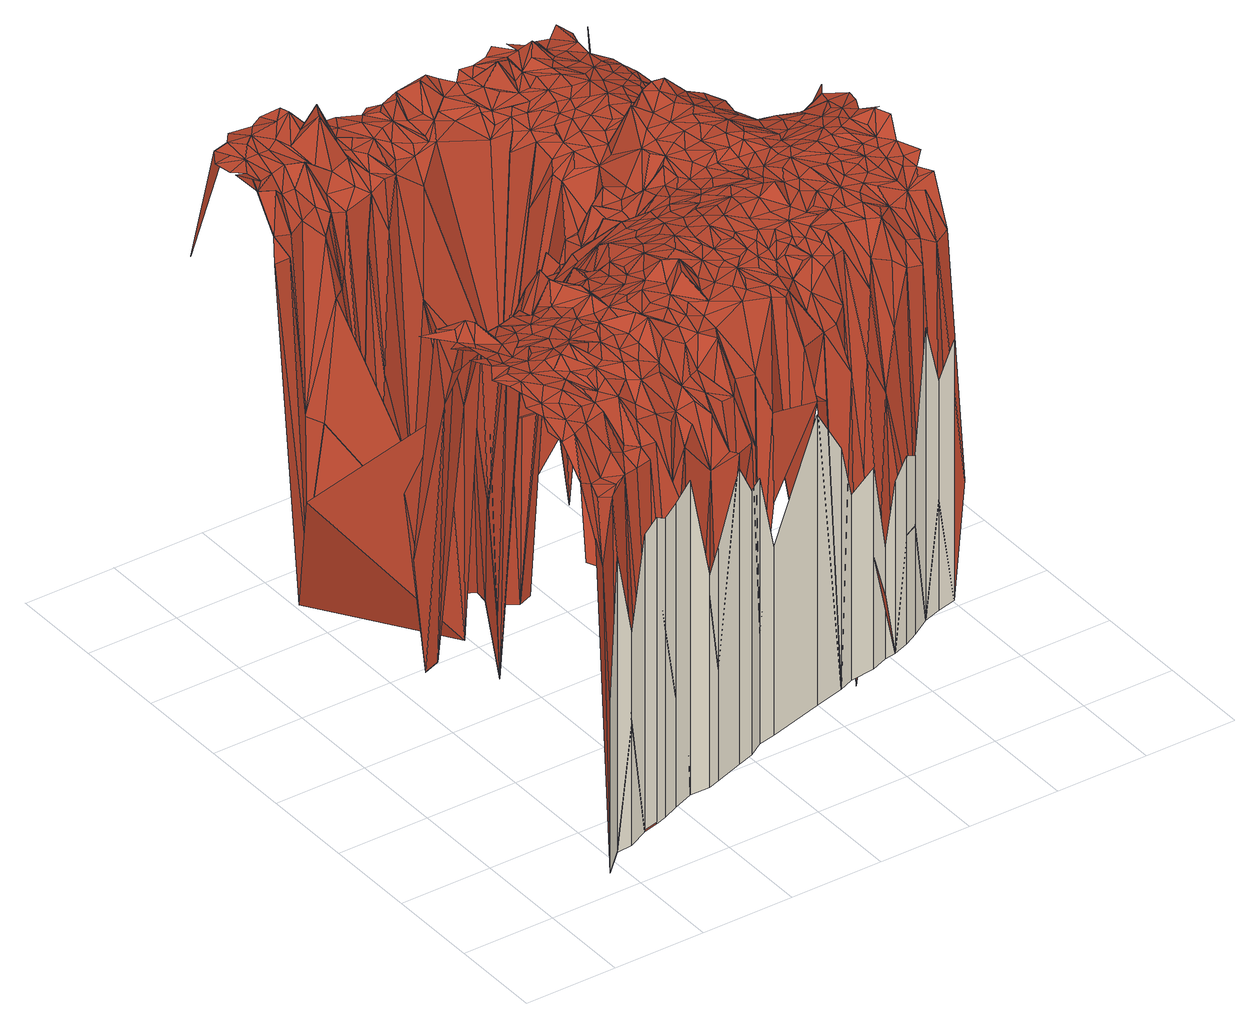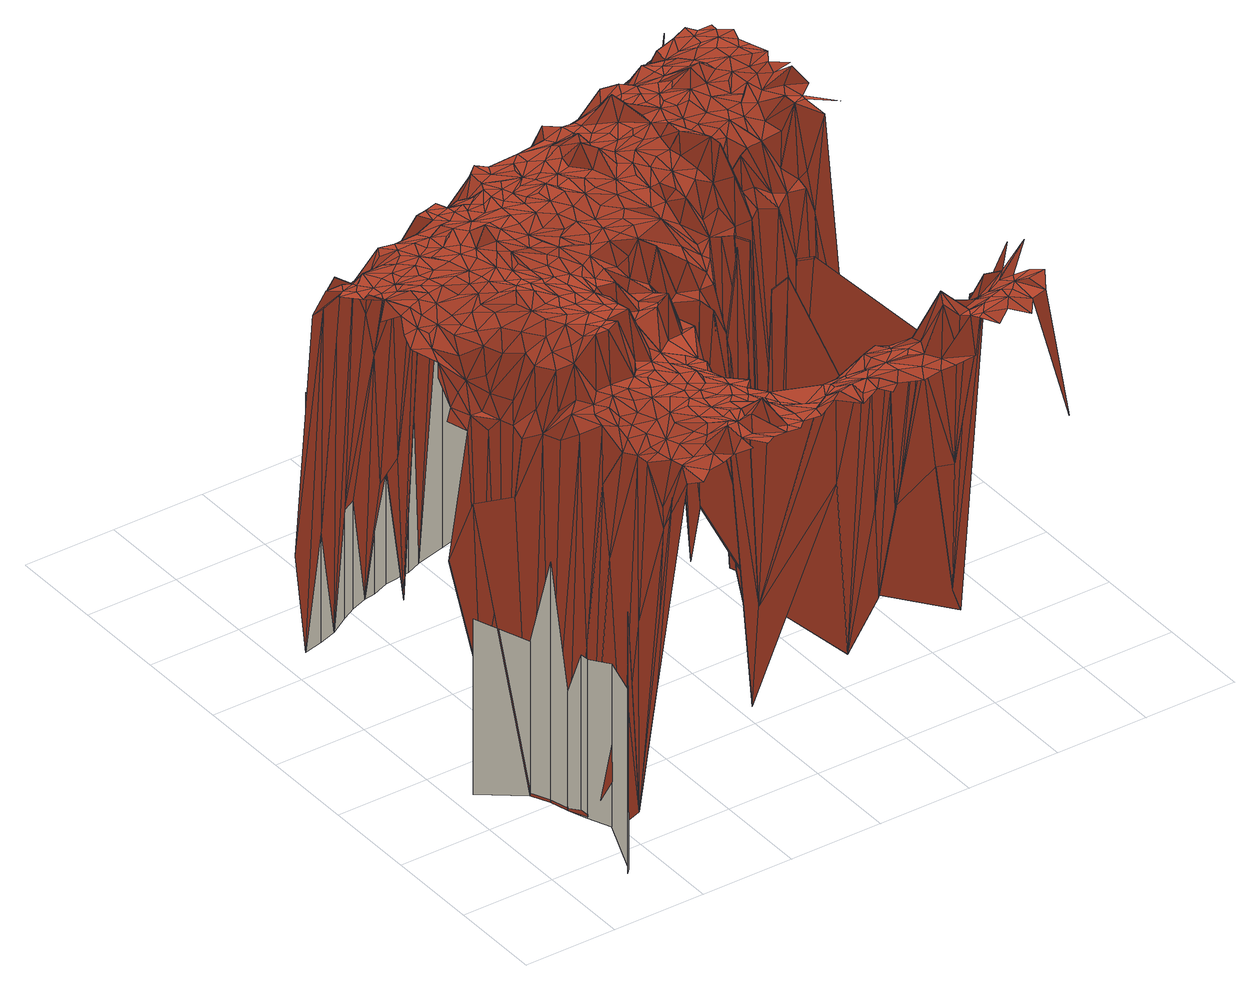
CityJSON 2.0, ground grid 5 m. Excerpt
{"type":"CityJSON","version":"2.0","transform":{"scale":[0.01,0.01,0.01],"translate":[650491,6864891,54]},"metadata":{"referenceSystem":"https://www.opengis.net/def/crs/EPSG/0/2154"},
"CityObjects":{
"building1":{"type":"Building","geometry":[{"type":"MultiSurface","lod":"2","boundaries":[[[0,1,2]],[[3,0,4]],[[5,0,2]],[[5,2,6,7]],[[0,8,4]],[[8,0,9]],[[9,0,10]],[[11,12,13]],[[12,4,14]],[[0,5,10]],[[4,8,14]],[[15,16,13]],[[12,17,13]],[[17,12,14]],[[18,8,9]],[[16,15,19]],[[8,20,14]],[[18,9,10]],[[17,15,13]],[[5,21,10]],[[22,5,7,23]],[[8,18,20]],[[24,25,26]],[[24,26,19]],[[15,24,19]],[[27,17,14]],[[20,27,14]],[[25,24,28]],[[15,17,29]],[[21,30,10]],[[24,15,31]],[[32,25,28]],[[25,32,33]],[[30,18,10]],[[34,33,35]],[[18,30,20]],[[36,15,29]],[[27,20,37]],[[24,38,28]],[[27,39,17]],[[17,39,29]],[[15,36,31]],[[40,22,23,41]],[[42,43,44]],[[38,24,31]],[[20,30,37]],[[33,45,35]],[[38,32,28]],[[40,30,21]],[[32,45,33]],[[43,46,44]],[[39,36,29]],[[47,42,35]],[[48,27,37]],[[47,43,42]],[[49,46,50]],[[51,39,27]],[[45,47,35]],[[52,38,31]],[[36,52,31]],[[32,38,53]],[[46,43,54]],[[45,32,53]],[[48,51,27]],[[30,55,37]],[[30,40,56]],[[39,51,36]],[[43,47,54]],[[57,45,53]],[[45,57,47]],[[55,48,37]],[[38,52,58]],[[55,30,59]],[[56,40,41,60]],[[59,30,56]],[[51,52,36]],[[38,61,53]],[[62,46,54]],[[46,62,50]],[[61,38,58]],[[63,64,65]],[[62,65,50]],[[52,51,66]],[[64,63,67]],[[47,68,54]],[[47,57,68]],[[51,48,69]],[[48,55,69]],[[70,62,54]],[[62,71,65]],[[52,72,58]],[[68,70,54]],[[73,52,66]],[[74,75,67]],[[71,63,65]],[[76,57,53]],[[51,73,66]],[[77,59,56]],[[78,55,59]],[[79,61,58]],[[52,73,72]],[[72,79,58]],[[80,56,60,81]],[[82,76,53]],[[61,83,53]],[[57,76,84]],[[83,82,53]],[[55,78,69]],[[85,77,56]],[[86,57,84]],[[87,51,69]],[[57,86,68]],[[77,78,59]],[[73,51,87]],[[63,74,67]],[[62,70,88]],[[72,73,89]],[[62,90,71]],[[70,68,88]],[[91,75,74]],[[79,83,61]],[[90,63,71]],[[78,77,85]],[[78,87,69]],[[62,88,92]],[[83,76,82]],[[93,79,72]],[[93,72,89]],[[74,63,94]],[[91,95,96]],[[73,93,89]],[[63,90,94]],[[73,87,97]],[[98,62,92]],[[90,62,98]],[[99,79,100]],[[101,78,85]],[[99,83,79]],[[78,102,87]],[[76,103,84]],[[79,93,100]],[[104,80,81,105]],[[86,106,68]],[[68,106,88]],[[103,86,84]],[[93,73,97]],[[96,95,107]],[[102,78,108]],[[83,103,76]],[[93,99,100]],[[108,78,101]],[[87,102,109]],[[88,110,92]],[[90,111,94]],[[87,112,97]],[[83,99,113]],[[114,74,94]],[[106,86,115]],[[86,103,115]],[[110,98,92]],[[111,90,98]],[[106,110,88]],[[114,91,74]],[[99,93,116]],[[83,113,103]],[[112,87,109]],[[112,93,97]],[[117,99,116]],[[118,108,101]],[[102,108,119]],[[99,117,120]],[[102,121,109]],[[111,114,94]],[[113,99,120]],[[122,106,115]],[[110,111,98]],[[110,106,123]],[[108,118,119]],[[121,102,119]],[[106,122,123]],[[124,104,105,125]],[[116,93,126]],[[115,103,127]],[[93,112,126]],[[103,113,127]],[[128,112,109]],[[122,110,123]],[[129,117,116]],[[91,114,95]],[[121,128,109]],[[122,115,127]],[[111,110,130]],[[117,129,120]],[[129,113,120]],[[113,131,127]],[[119,118,132]],[[112,128,126]],[[110,122,133]],[[134,114,111]],[[118,124,132]],[[129,116,126]],[[130,110,133]],[[131,113,135]],[[136,121,119]],[[134,111,130]],[[137,113,129]],[[138,139,107]],[[114,134,95]],[[140,122,127]],[[122,141,133]],[[128,142,126]],[[113,137,135]],[[141,122,143]],[[144,129,126]],[[145,128,121]],[[146,139,147]],[[95,148,107]],[[122,140,143]],[[139,138,147]],[[131,149,127]],[[145,119,132]],[[142,144,126]],[[150,130,133]],[[151,134,130]],[[152,124,125,153]],[[145,136,119]],[[145,121,136]],[[134,148,95]],[[149,131,135]],[[150,151,130]],[[129,144,154]],[[128,145,155]],[[146,156,157]],[[149,140,127]],[[124,158,132]],[[142,128,159]],[[160,137,129]],[[159,128,155]],[[161,138,107]],[[162,141,143]],[[163,146,147]],[[137,160,135]],[[160,129,154]],[[138,163,147]],[[141,164,133]],[[165,145,132]],[[166,156,167]],[[134,151,168]],[[140,162,143]],[[144,142,169]],[[134,170,148]],[[158,124,171]],[[164,150,133]],[[160,149,135]],[[166,167,172]],[[156,146,173]],[[150,174,151]],[[144,175,154]],[[158,165,132]],[[170,134,168]],[[146,163,176]],[[177,178,179]],[[141,162,180]],[[151,174,168]],[[175,144,169]],[[140,149,181]],[[142,159,169]],[[163,138,161]],[[164,141,180]],[[146,176,173]],[[182,152,153,183]],[[145,184,155]],[[185,179,186]],[[175,160,154]],[[162,140,181]],[[149,160,187]],[[164,174,150]],[[178,177,172]],[[184,159,155]],[[179,178,186]],[[148,170,188]],[[158,145,165]],[[189,158,171]],[[148,190,107]],[[191,170,168]],[[174,191,168]],[[162,192,180]],[[193,156,173]],[[167,178,172]],[[145,158,194]],[[184,145,194]],[[195,149,187]],[[149,195,181]],[[192,164,180]],[[178,185,186]],[[167,156,196]],[[160,175,197]],[[159,198,169]],[[176,163,199]],[[160,200,187]],[[198,175,169]],[[176,193,173]],[[174,164,201]],[[195,162,181]],[[190,161,107]],[[192,162,202]],[[203,160,197]],[[204,185,205]],[[188,170,206]],[[170,191,206]],[[207,163,161]],[[200,160,203]],[[174,208,191]],[[159,184,209]],[[162,195,202]],[[156,193,196]],[[164,192,201]],[[185,178,205]],[[208,174,201]],[[178,167,196]],[[194,158,210]],[[198,159,209]],[[175,198,197]],[[184,194,210]],[[176,199,193]],[[200,195,187]],[[211,158,189]],[[212,148,188]],[[163,213,199]],[[214,192,202]],[[200,203,197]],[[213,163,207]],[[195,214,202]],[[158,215,210]],[[216,182,183,217]],[[191,218,206]],[[218,188,206]],[[219,184,210]],[[192,220,201]],[[178,221,205]],[[222,178,196]],[[184,219,223]],[[191,208,224]],[[178,222,221]],[[220,208,201]],[[195,200,225]],[[220,192,226]],[[184,227,209]],[[192,214,228]],[[198,229,197]],[[214,195,225]],[[158,211,215]],[[218,191,224]],[[227,184,223]],[[229,200,197]],[[215,219,210]],[[193,199,230]],[[226,192,228]],[[208,220,224]],[[193,231,196]],[[221,232,205]],[[218,212,188]],[[233,198,209]],[[234,214,225]],[[148,212,190]],[[231,222,196]],[[219,235,223]],[[222,232,221]],[[200,229,236]],[[214,234,228]],[[200,237,225]],[[229,198,238]],[[231,193,230]],[[224,220,239]],[[199,213,240]],[[232,241,205]],[[220,226,242]],[[218,224,243]],[[244,213,207]],[[245,218,243]],[[219,215,246]],[[235,227,223]],[[207,161,247]],[[199,240,230]],[[248,200,236]],[[232,222,249]],[[250,218,245]],[[222,231,249]],[[215,211,246]],[[198,233,238]],[[200,248,237]],[[227,233,209]],[[251,219,246]],[[213,244,252]],[[220,253,239]],[[250,245,243]],[[254,226,228]],[[219,255,235]],[[255,219,251]],[[256,234,225]],[[253,220,242]],[[234,254,228]],[[218,250,257]],[[244,207,258]],[[161,190,247]],[[259,213,252]],[[232,260,241]],[[261,231,230]],[[226,254,242]],[[212,218,257]],[[229,262,236]],[[263,224,239]],[[213,259,240]],[[264,232,249]],[[237,256,225]],[[227,235,265]],[[266,216,217,267]],[[211,268,246]],[[240,261,230]],[[269,229,238]],[[224,263,243]],[[270,250,243]],[[255,251,246]],[[244,259,252]],[[235,255,271]],[[262,248,236]],[[233,227,265]],[[254,234,272]],[[229,269,273]],[[262,229,273]],[[234,256,272]],[[231,274,249]],[[275,235,271]],[[233,269,238]],[[258,207,247]],[[268,255,246]],[[253,263,239]],[[240,259,261]],[[263,270,243]],[[250,276,277]],[[235,275,265]],[[259,244,278]],[[276,250,279]],[[250,270,279]],[[250,277,257]],[[278,244,258]],[[260,232,280]],[[274,264,249]],[[248,281,237]],[[232,264,280]],[[274,231,261]],[[255,275,271]],[[282,233,265]],[[233,282,269]],[[283,253,242]],[[254,283,242]],[[212,284,190]],[[284,212,257]],[[261,259,285]],[[277,276,279]],[[286,254,272]],[[270,263,279]],[[281,256,237]],[[287,255,268]],[[256,286,272]],[[262,281,248]],[[288,259,278]],[[264,274,289]],[[269,290,273]],[[290,262,273]],[[288,278,258]],[[275,255,291]],[[190,292,247]],[[293,266,267,294]],[[257,277,295]],[[259,288,285]],[[284,292,190]],[[283,263,253]],[[275,296,265]],[[297,260,280]],[[255,298,291]],[[282,290,269]],[[283,254,299]],[[284,257,295]],[[255,287,298]],[[300,282,265]],[[301,288,258]],[[302,261,285]],[[286,303,254]],[[304,264,289]],[[254,303,299]],[[256,305,286]],[[306,277,279]],[[302,274,261]],[[263,306,279]],[[277,307,295]],[[296,275,291]],[[256,281,305]],[[264,304,280]],[[296,300,265]],[[308,258,247]],[[292,284,309]],[[277,306,307]],[[292,310,247]],[[274,311,289]],[[290,282,312]],[[308,301,258]],[[262,290,313]],[[281,262,313]],[[263,283,314]],[[282,300,312]],[[315,283,299]],[[288,316,285]],[[310,292,309]],[[311,317,289]],[[303,315,299]],[[263,314,318]],[[319,297,280]],[[317,304,289]],[[320,263,318]],[[263,320,306]],[[305,321,286]],[[321,303,286]],[[322,284,295]],[[298,323,291]],[[302,311,274]],[[316,302,285]],[[305,281,324]],[[298,287,323]],[[284,322,309]],[[283,315,314]],[[307,325,295]],[[323,296,291]],[[326,288,301]],[[304,319,280]],[[327,293,294,328]],[[310,329,247]],[[330,290,312]],[[321,315,303]],[[308,331,301]],[[321,305,332]],[[329,308,247]],[[300,330,312]],[[333,281,313]],[[334,310,309]],[[281,333,324]],[[290,330,335]],[[331,326,301]],[[326,316,288]],[[290,336,313]],[[306,337,307]],[[338,287,339]],[[340,322,295]],[[322,334,309]],[[317,311,341]],[[287,338,323]],[[325,340,295]],[[336,290,335]],[[306,320,342]],[[343,304,317]],[[344,319,304]],[[331,308,345]],[[305,346,332]],[[311,302,347]],[[346,305,324]],[[310,334,329]],[[300,296,348]],[[337,325,307]],[[302,316,347]],[[335,330,349]],[[314,350,318]],[[326,331,345]],[[350,320,318]],[[315,350,314]],[[343,317,341]],[[336,333,313]],[[346,321,332]],[[315,321,351]],[[336,335,349]],[[337,306,342]],[[296,323,348]],[[330,300,348]],[[311,352,341]],[[333,346,324]],[[334,322,353]],[[334,354,329]],[[320,355,342]],[[316,326,347]],[[352,311,347]],[[322,340,353]],[[337,340,325]],[[356,344,304]],[[343,356,304]],[[357,326,345]],[[330,358,349]],[[359,336,349]],[[354,334,353]],[[333,336,360]],[[320,350,355]],[[350,315,351]],[[321,346,361]],[[321,361,351]],[[346,333,360]],[[362,308,329]],[[308,362,345]],[[356,343,341]],[[326,363,347]],[[340,337,364]],[[353,340,364]],[[358,359,349]],[[363,352,347]],[[365,337,342]],[[352,366,341]],[[326,357,367]],[[355,368,342]],[[363,326,367]],[[336,359,369]],[[344,356,370]],[[336,369,360]],[[366,356,341]],[[371,330,348]],[[363,372,352]],[[338,373,323]],[[330,371,358]],[[362,357,345]],[[368,365,342]],[[337,365,364]],[[374,338,339]],[[352,372,366]],[[346,375,361]],[[354,376,329]],[[361,375,351]],[[377,346,360]],[[354,353,378]],[[323,373,348]],[[372,363,379]],[[357,380,367]],[[380,363,367]],[[350,351,381]],[[378,353,364]],[[359,382,369]],[[382,359,358]],[[356,383,370]],[[384,327,328,385]],[[375,346,386]],[[369,382,360]],[[365,387,364]],[[366,372,388]],[[346,377,386]],[[363,380,379]],[[351,375,381]],[[356,366,389]],[[382,377,360]],[[380,357,362]],[[390,371,348]],[[376,362,329]],[[350,391,355]],[[365,368,392]],[[383,356,389]],[[387,378,364]],[[391,368,355]],[[373,338,393]],[[394,382,358]],[[395,372,379]],[[396,350,381]],[[380,397,379]],[[393,338,374]],[[387,365,392]],[[373,390,348]],[[372,395,388]],[[371,398,358]],[[399,354,378]],[[395,366,388]],[[377,382,400]],[[350,396,401]],[[402,375,386]],[[366,395,389]],[[375,403,381]],[[377,402,386]],[[397,395,379]],[[398,394,358]],[[402,377,400]],[[390,398,371]],[[391,350,401]],[[376,380,362]],[[397,380,404]],[[405,383,389]],[[368,391,392]],[[375,402,403]],[[382,406,400]],[[407,382,394]],[[387,399,378]],[[354,399,408]],[[398,390,409]],[[410,387,392]],[[395,397,404]],[[411,390,373]],[[390,411,409]],[[406,402,400]],[[380,376,412]],[[399,387,413]],[[414,373,393]],[[395,415,389]],[[382,407,416]],[[398,407,394]],[[387,410,413]],[[415,405,389]],[[382,416,406]],[[417,396,381]],[[403,417,381]],[[391,418,392]],[[380,419,404]],[[414,393,420]],[[418,410,392]],[[393,374,420]],[[411,398,409]],[[414,411,373]],[[419,380,412]],[[402,406,421]],[[422,395,404]],[[396,423,401]],[[402,417,403]],[[391,401,424]],[[406,416,421]],[[395,425,415]],[[407,398,426]],[[422,425,395]],[[416,407,426]],[[402,421,427]],[[428,399,413]],[[414,429,411]],[[376,354,430]],[[429,414,420]],[[431,405,415]],[[410,428,413]],[[401,423,424]],[[419,422,404]],[[418,391,432]],[[417,423,396]],[[417,402,427]],[[410,418,432]],[[398,411,433]],[[374,434,420]],[[416,435,421]],[[399,428,408]],[[436,398,433]],[[411,429,433]],[[437,398,436]],[[438,391,424]],[[398,439,426]],[[354,408,440]],[[428,410,432]],[[425,441,415]],[[439,416,426]],[[442,434,374]],[[421,435,427]],[[441,425,422]],[[422,419,443]],[[435,416,444]],[[441,431,415]],[[445,391,438]],[[416,446,444]],[[398,437,439]],[[391,445,447]],[[448,429,420]],[[391,447,432]],[[449,384,385,450]],[[423,438,424]],[[441,422,443]],[[416,439,446]],[[451,417,427]],[[408,428,452]],[[449,442,374]],[[423,417,451]],[[419,412,453]],[[437,436,433]],[[434,448,420]],[[454,428,432]],[[412,376,455]],[[441,456,431]],[[429,457,433]],[[446,435,444]],[[428,458,452]],[[459,408,452]],[[458,428,454]],[[443,419,460]],[[435,461,427]],[[429,448,462]],[[448,434,442]],[[463,437,433]],[[457,429,462]],[[456,464,431]],[[423,451,465]],[[461,451,427]],[[447,454,432]],[[445,438,466]],[[431,464,467]],[[447,445,466]],[[441,443,460]],[[438,423,468]],[[354,469,430]],[[441,464,456]],[[458,459,452]],[[435,446,470]],[[446,439,470]],[[457,463,433]],[[449,448,442]],[[439,437,471]],[[419,453,460]],[[423,465,468]],[[469,354,472]],[[354,440,472]],[[437,463,473]],[[454,447,474]],[[441,460,475]],[[470,439,471]],[[476,441,475]],[[437,473,471]],[[461,435,477]],[[453,412,455]],[[435,470,477]],[[458,454,478]],[[451,461,479]],[[448,480,462]],[[459,458,481]],[[480,457,462]],[[464,441,482]],[[463,457,483]],[[408,459,440]],[[438,484,466]],[[441,476,482]],[[451,485,465]],[[486,458,478]],[[454,474,478]],[[487,448,449]],[[488,447,466]],[[484,438,468]],[[376,430,455]],[[473,463,489]],[[458,486,490]],[[491,449,450,492]],[[485,451,479]],[[474,447,488]],[[493,470,471]],[[465,485,468]],[[480,448,494]],[[473,493,471]],[[481,458,490]],[[470,493,477]],[[460,495,475]],[[496,463,483]],[[457,497,483]],[[453,495,460]],[[494,448,487]],[[495,476,475]],[[461,498,479]],[[498,461,477]],[[463,496,489]],[[484,488,466]],[[480,499,457]],[[500,486,478]],[[459,481,440]],[[501,464,482]],[[476,501,482]],[[485,502,468]],[[474,503,478]],[[476,495,504]],[[486,500,490]],[[501,476,504]],[[499,497,457]],[[493,473,505]],[[493,506,477]],[[473,489,505]],[[503,474,488]],[[502,507,468]],[[507,484,468]],[[497,499,483]],[[480,494,508]],[[509,494,487]],[[503,500,478]],[[499,496,483]],[[499,480,510]],[[506,511,477]],[[512,485,479]],[[485,507,502]],[[513,495,453]],[[510,480,508]],[[498,512,479]],[[514,453,455]],[[512,498,477]],[[496,515,489]],[[488,484,516]],[[499,517,496]],[[489,515,505]],[[494,509,508]],[[517,515,496]],[[511,512,477]],[[495,518,504]],[[503,488,516]],[[484,507,519]],[[518,501,504]],[[520,491,492,521]],[[514,513,453]],[[500,522,490]],[[509,487,523]],[[493,524,506]],[[500,503,525]],[[484,519,516]],[[485,512,507]],[[526,481,490]],[[524,493,505]],[[517,499,527]],[[515,517,527]],[[495,513,528]],[[499,510,529]],[[481,526,440]],[[522,500,525]],[[529,510,508]],[[507,530,519]],[[506,531,511]],[[509,532,508]],[[507,512,533]],[[430,534,455]],[[515,524,505]],[[495,528,535]],[[536,501,518]],[[518,495,535]],[[532,509,523]],[[469,534,430]],[[506,524,537]],[[538,469,472]],[[539,503,516]],[[534,540,455]],[[540,541,455]],[[531,506,537]],[[503,539,525]],[[519,542,516]],[[499,543,527]],[[507,544,530]],[[532,529,508]],[[522,526,490]],[[524,515,527]],[[541,514,455]],[[499,529,543]],[[545,507,533]],[[531,512,511]],[[530,546,519]],[[440,547,472]],[[512,545,533]],[[546,542,519]],[[507,545,544]],[[538,534,469]],[[440,526,548]],[[549,532,523]],[[514,550,513]],[[536,518,535]],[[542,539,516]],[[513,551,528]],[[547,440,548]],[[529,532,552]],[[553,524,527]],[[554,522,525]],[[543,553,527]],[[547,538,472]],[[555,512,531]],[[530,544,556]],[[512,555,545]],[[528,551,535]],[[557,520,521,558]],[[546,530,556]],[[534,559,540]],[[559,541,540]],[[550,514,560]],[[543,529,561]],[[532,549,562]],[[532,562,552]],[[524,563,537]],[[539,564,525]],[[563,531,537]],[[561,529,552]],[[550,551,513]],[[554,525,565]],[[541,566,514]],[[514,566,560]],[[525,564,565]],[[564,542,546]],[[554,526,522]],[[553,543,561]],[[567,536,535]],[[526,547,548]],[[564,539,542]],[[538,568,534]],[[569,549,523]],[[545,570,544]],[[524,553,571]],[[572,555,531]],[[547,568,538]],[[544,570,556]],[[573,550,560]],[[524,574,563]],[[555,572,545]],[[531,563,575]],[[576,546,556]],[[551,577,535]],[[559,566,541]],[[574,524,571]],[[564,546,578]],[[550,573,551]],[[562,579,552]],[[572,531,575]],[[566,573,560]],[[564,554,565]],[[549,580,562]],[[581,559,534]],[[579,561,552]],[[568,581,534]],[[546,576,578]],[[582,567,535]],[[526,554,583]],[[572,570,545]],[[547,526,584]],[[577,582,535]],[[551,573,577]],[[569,557,558,585]],[[568,547,584]],[[553,561,586]],[[554,564,587]],[[580,549,569]],[[588,576,556]],[[570,588,556]],[[580,579,562]],[[559,589,566]],[[573,566,590]],[[591,526,583]],[[592,564,578]],[[559,581,593]],[[553,594,571]],[[526,591,584]],[[581,568,593]],[[563,595,575]],[[573,596,577]],[[563,574,597]],[[570,572,598]],[[561,579,586]],[[554,599,583]],[[554,587,600]],[[601,568,584]],[[595,572,575]],[[588,570,602]],[[587,564,603]],[[566,589,590]],[[564,592,603]],[[594,574,571]],[[576,588,604]],[[594,553,586]],[[596,582,577]],[[576,605,578]],[[589,559,606]],[[599,554,600]],[[574,594,607]],[[572,595,598]],[[570,608,602]],[[609,559,593]],[[573,590,610]],[[596,573,611]],[[595,563,597]],[[568,612,593]],[[608,570,598]],[[605,592,578]],[[591,601,584]],[[605,576,604]],[[580,569,613]],[[608,588,602]],[[599,591,583]],[[612,568,601]],[[579,580,614]],[[588,608,604]],[[615,569,585,616]],[[617,574,607]],[[559,609,606]],[[573,618,611]],[[582,596,619]],[[590,589,610]],[[579,614,586]],[[618,573,610]],[[574,617,597]],[[620,582,619]],[[621,587,603]],[[592,621,603]],[[600,587,622]],[[601,591,623]],[[595,624,598]],[[604,608,625]],[[624,608,598]],[[592,605,626]],[[594,617,607]],[[580,627,614]],[[612,609,593]],[[618,596,611]],[[591,599,628]],[[629,605,604]],[[596,630,619]],[[631,599,600]],[[621,592,626]],[[589,606,632]],[[633,595,597]],[[629,604,625]],[[587,621,622]],[[634,580,613]],[[618,630,596]],[[635,594,586]],[[636,620,619]],[[580,634,627]],[[614,635,586]],[[637,612,601]],[[624,595,638]],[[589,639,610]],[[631,600,622]],[[605,629,626]],[[637,601,623]],[[599,631,628]],[[617,633,597]],[[591,640,623]],[[595,633,638]],[[640,591,628]],[[606,609,632]],[[617,594,641]],[[630,642,619]],[[609,612,643]],[[608,644,625]],[[594,645,641]],[[645,594,635]],[[608,624,644]],[[642,636,619]],[[639,589,632]],[[646,615,616,647]],[[630,618,648]],[[614,627,649]],[[639,618,610]],[[612,637,643]],[[629,650,626]],[[651,621,626]],[[652,629,625]],[[628,631,653]],[[609,654,632]],[[654,609,643]],[[655,637,623]],[[621,651,622]],[[618,639,656]],[[657,635,614]],[[633,617,658]],[[642,630,659]],[[630,648,659]],[[660,624,638]],[[644,652,625]],[[618,661,648]],[[661,618,656]],[[633,660,638]],[[636,642,659]],[[657,614,649]],[[662,617,641]],[[640,663,623]],[[663,640,628]],[[629,652,650]],[[664,645,635]],[[650,665,626]],[[645,662,641]],[[663,628,653]],[[663,655,623]],[[666,631,622]],[[634,667,627]],[[665,651,626]],[[624,668,644]],[[654,639,632]],[[627,667,649]],[[617,662,658]],[[624,660,669]],[[651,670,622]],[[633,658,671]],[[631,672,653]],[[668,624,669]],[[648,661,659]],[[660,633,671]],[[664,662,645]],[[656,639,673]],[[657,664,635]],[[637,655,674]],[[675,636,659]],[[668,652,644]],[[676,654,643]],[[661,656,673]],[[636,675,677]],[[652,678,650]],[[672,631,666]],[[637,679,643]],[[667,657,649]],[[670,680,622]],[[639,654,681]],[[658,662,671]],[[655,663,674]],[[680,666,622]],[[682,663,653]],[[683,646,647,684]],[[661,675,659]],[[672,682,653]],[[667,634,683]],[[685,665,650]],[[662,664,686]],[[652,668,687]],[[678,652,687]],[[664,657,688]],[[685,651,665]],[[678,685,650]],[[651,685,670]],[[679,637,674]],[[679,676,643]],[[639,689,673]],[[662,690,671]],[[690,660,671]],[[660,691,669]],[[691,668,669]],[[689,661,673]],[[689,639,681]],[[657,667,692]],[[693,672,666]],[[663,694,674]],[[654,676,695]],[[675,696,677]],[[697,662,686]],[[654,695,681]],[[661,696,675]],[[680,670,698]],[[664,699,686]],[[690,662,700]],[[691,660,701]],[[696,702,677]],[[682,672,703]],[[670,685,698]],[[704,663,682]],[[668,705,687]],[[685,678,706]],[[661,707,708]],[[699,664,688]],[[657,699,688]],[[680,693,666]],[[662,697,700]],[[709,667,683]],[[707,661,689]],[[691,705,668]],[[661,708,710]],[[672,693,703]],[[699,657,692]],[[667,709,692]],[[711,678,687]],[[694,679,674]],[[663,704,694]],[[701,660,712]],[[660,690,712]],[[678,711,706]],[[696,661,710]],[[676,679,695]],[[695,689,681]],[[699,697,686]],[[704,682,703]],[[713,690,700]],[[693,680,714]],[[705,711,687]],[[715,685,706]],[[716,680,698]],[[717,709,683]],[[718,683,684,719]],[[720,691,701]],[[707,721,708]],[[685,722,698]],[[705,691,723]],[[724,679,694]],[[697,725,700]],[[707,689,726]],[[697,699,727]],[[708,721,710]],[[690,713,712]],[[692,709,728]],[[711,715,706]],[[689,695,726]],[[699,692,728]],[[693,729,703]],[[704,730,694]],[[720,701,712]],[[731,713,700]],[[704,703,732]],[[695,679,733]],[[691,720,723]],[[722,716,698]],[[680,734,714]],[[680,716,734]],[[721,707,735]],[[730,724,694]],[[696,736,737]],[[735,707,726]],[[685,715,738]],[[725,731,700]],[[736,696,710]],[[729,693,714]],[[709,717,728]],[[739,679,724]],[[711,705,740]],[[722,685,738]],[[741,697,727]],[[730,704,732]],[[733,679,739]],[[703,729,732]],[[742,699,728]],[[741,725,697]],[[721,743,710]],[[715,711,740]],[[699,744,727]],[[730,739,724]],[[745,720,712]],[[713,746,712]],[[705,723,747]],[[734,729,714]],[[695,748,726]],[[749,736,710]],[[743,749,710]],[[744,699,742]],[[746,713,731]],[[716,722,750]],[[748,695,733]],[[721,735,751]],[[717,752,728]],[[748,735,726]],[[705,753,740]],[[725,746,731]],[[746,745,712]],[[754,730,732]],[[744,741,727]],[[723,720,747]],[[755,718,719,756]],[[743,721,751]],[[744,742,728]],[[720,745,757]],[[725,741,758]],[[739,730,759]],[[715,760,738]],[[760,715,740]],[[716,761,734]],[[729,754,732]],[[746,725,758]],[[762,733,739]],[[730,754,763]],[[764,722,738]],[[705,747,753]],[[752,717,755]],[[730,763,759]],[[729,734,765]],[[749,766,736]],[[735,748,751]],[[761,716,750]],[[752,744,728]],[[745,746,767]],[[747,720,757]],[[722,764,750]],[[749,743,768]],[[748,733,769]],[[762,739,759]],[[733,762,769]],[[754,729,770]],[[771,745,767]],[[768,743,751]],[[734,761,765]],[[745,771,757]],[[741,772,758]],[[773,760,740]],[[753,773,740]],[[746,771,767]],[[772,746,758]],[[763,754,774]],[[744,752,775]],[[763,776,759]],[[741,744,777]],[[778,764,738]],[[760,778,738]],[[766,749,779]],[[780,729,765]],[[729,780,770]],[[776,762,759]],[[776,763,774]],[[771,781,757]],[[782,747,757]],[[772,741,777]],[[781,782,757]],[[783,752,755]],[[748,784,751]],[[785,748,769]],[[786,754,770]],[[744,775,787]],[[775,752,787]],[[771,746,788]],[[762,789,769]],[[746,772,788]],[[749,768,790]],[[754,786,774]],[[784,768,751]],[[761,750,791]],[[762,776,789]],[[764,792,750]],[[761,793,765]],[[749,790,779]],[[748,785,794]],[[747,795,753]],[[796,776,774]],[[760,773,797]],[[752,783,787]],[[744,798,777]],[[795,773,753]],[[784,748,794]],[[798,744,799]],[[764,778,800]],[[778,760,797]],[[771,801,781]],[[786,796,774]],[[744,802,799]],[[747,782,803]],[[801,782,781]],[[802,744,787]],[[804,785,769]],[[805,772,777]],[[750,792,791]],[[789,804,769]],[[768,784,790]],[[801,771,788]],[[806,780,765]],[[773,795,797]],[[792,764,800]],[[807,776,796]],[[795,747,803]],[[806,786,770]],[[780,806,770]],[[776,807,789]],[[793,806,765]],[[785,804,794]],[[772,808,788]],[[798,805,777]],[[761,809,793]],[[782,801,810]],[[796,786,811]],[[809,761,791]],[[782,810,803]],[[812,784,794]],[[805,808,772]],[[802,798,799]],[[790,813,779]],[[814,778,797]],[[807,804,789]],[[778,815,800]],[[804,812,794]],[[808,801,788]],[[784,816,790]],[[807,796,817]],[[811,786,818]],[[795,814,797]],[[812,816,784]],[[786,806,818]],[[810,801,819]],[[815,778,814]],[[820,805,798]],[[821,796,811]],[[792,822,791]],[[815,792,800]],[[796,821,817]],[[823,795,803]],[[824,813,790]],[[810,823,803]],[[808,805,820]],[[822,809,791]],[[801,825,819]],[[825,810,819]],[[816,826,790]],[[827,804,807]],[[828,806,793]],[[801,808,829]],[[826,824,790]],[[795,823,830]],[[809,828,793]],[[812,804,831]],[[812,826,816]],[[822,792,832]],[[827,807,817]],[[814,795,833]],[[792,815,832]],[[825,801,829]],[[810,834,823]],[[810,825,834]],[[795,830,833]],[[835,811,818]],[[806,835,818]],[[804,827,836]],[[826,812,831]],[[837,821,811]],[[804,836,831]],[[821,838,817]],[[815,814,833]],[[822,839,809]],[[838,827,817]],[[830,823,833]],[[828,840,806]],[[835,837,811]],[[839,828,809]],[[841,822,832]],[[842,835,806]],[[815,841,832]],[[843,838,821]],[[840,842,806]],[[839,822,844]],[[836,827,838]],[[843,821,837]],[[823,834,845]],[[826,846,824]],[[834,825,847]],[[848,849,850,851]],[[822,841,844]],[[839,840,828]],[[849,852,853,850]],[[854,815,833]],[[841,815,855]],[[852,837,856,853]],[[837,835,857,856]],[[815,854,855]],[[835,842,858,857]],[[823,859,833]],[[860,826,831]],[[859,823,845]],[[836,860,831]],[[861,839,844]],[[840,839,861]],[[841,861,844]],[[859,854,833]],[[860,846,826]],[[862,841,855]],[[854,862,855]],[[842,840,863]],[[846,860,864]],[[861,841,865]],[[841,862,865]],[[840,861,863]],[[842,866,867,858]],[[868,848,851,869]],[[870,862,854]],[[860,836,871]],[[865,862,872]],[[873,861,865]],[[861,873,863]],[[874,860,871]],[[860,874,875]],[[876,868,869,877]]],"semantics":{"surfaces":[{"type":"RoofSurface"},{"type":"WallSurface"}],"values":[0,0,0,1,0,0,0,0,0,0,0,0,0,0,0,0,0,0,0,0,1,0,0,0,0,0,0,0,0,0,0,0,0,0,0,0,0,0,0,0,0,0,1,0,0,0,0,0,0,0,0,0,0,0,0,0,0,0,0,0,0,0,0,0,0,0,0,0,0,0,0,0,0,1,0,0,0,0,0,0,0,0,0,0,0,0,0,0,0,0,0,0,0,0,0,0,0,0,0,0,0,0,1,0,0,0,0,0,0,0,0,0,0,0,0,0,0,0,0,0,0,0,0,0,0,0,0,0,0,0,0,0,0,0,0,0,0,0,0,0,0,1,0,0,0,0,0,0,0,0,0,0,0,0,0,0,0,0,0,0,0,0,0,0,0,0,0,0,0,0,0,0,0,0,0,0,0,0,0,0,1,0,0,0,0,0,0,0,0,0,0,0,0,0,0,0,0,0,0,0,0,0,0,0,0,0,0,0,0,0,0,0,0,0,0,0,0,0,0,0,0,0,0,0,1,0,0,0,0,0,0,0,0,0,0,0,0,0,0,0,0,0,0,0,0,0,0,0,0,0,0,0,0,0,0,0,0,0,0,0,0,0,0,0,0,0,0,0,0,0,1,0,0,0,0,0,0,0,0,0,0,0,0,0,0,0,0,0,0,0,0,0,0,0,0,0,0,0,0,0,0,0,0,0,0,0,0,0,0,0,0,0,0,0,0,0,0,0,0,0,0,0,0,0,0,0,0,0,0,0,0,0,0,0,1,0,0,0,0,0,0,0,0,0,0,0,0,0,0,0,0,0,0,0,0,0,0,0,0,0,0,0,0,0,0,0,0,0,0,0,0,0,0,0,0,0,0,0,0,0,0,0,0,0,0,0,0,0,0,0,0,0,0,0,0,0,0,0,0,0,0,0,0,0,0,0,0,0,0,0,0,0,0,0,0,0,1,0,0,0,0,0,0,0,0,0,0,0,0,0,0,0,0,0,0,0,0,0,0,0,0,0,0,0,0,0,0,0,0,0,0,0,0,0,0,0,0,0,0,0,0,0,0,0,0,0,0,0,0,0,0,0,0,1,0,0,0,0,0,0,0,0,0,0,0,0,0,0,0,0,0,0,0,0,0,0,0,0,0,0,0,0,0,0,0,0,0,0,0,0,0,0,0,0,0,0,0,0,0,0,0,0,0,0,0,0,0,0,0,0,0,0,0,0,0,1,0,0,0,0,0,0,0,0,0,0,0,0,0,0,0,0,0,0,0,0,0,0,0,0,0,0,0,0,0,0,0,0,0,0,0,0,0,0,0,0,0,0,0,0,0,0,0,0,0,0,0,0,0,0,0,0,0,0,0,0,0,0,0,0,0,0,0,0,0,0,0,0,0,0,0,0,0,0,0,0,0,0,0,0,0,0,0,0,0,0,0,0,0,0,0,0,0,0,0,0,0,0,0,0,0,0,0,1,0,0,0,0,0,0,0,0,0,0,0,0,0,0,0,0,0,0,0,0,0,0,0,0,0,0,0,0,0,0,0,0,0,0,0,0,0,0,0,0,0,0,0,0,0,0,0,0,0,0,0,0,0,0,0,0,0,0,0,0,0,0,0,0,0,0,0,0,0,0,0,0,0,0,0,0,0,0,0,0,0,0,0,0,0,0,0,0,0,0,0,0,0,0,0,0,0,0,0,0,0,0,0,0,0,0,0,0,0,0,0,0,0,0,0,0,0,0,0,0,0,0,1,0,0,0,0,0,0,0,0,0,0,0,0,0,0,0,0,0,0,0,0,0,0,0,0,0,0,0,0,0,0,0,0,0,0,0,0,0,0,0,0,0,0,0,0,0,0,0,0,0,0,0,0,0,0,0,0,0,0,0,0,0,0,0,0,0,0,0,0,0,0,0,0,0,1,0,0,0,0,0,0,0,0,0,0,0,0,0,0,0,0,0,0,0,0,0,0,0,0,0,0,0,0,0,0,0,0,0,0,0,0,0,0,0,0,0,0,0,0,0,0,0,0,0,0,0,0,0,0,0,0,0,0,0,0,1,0,0,0,0,0,0,0,0,0,0,0,0,0,0,0,0,0,0,0,0,0,0,0,0,0,0,0,0,0,0,0,0,0,0,0,0,0,0,0,0,0,0,0,0,0,0,0,0,0,0,0,0,0,0,0,0,0,0,0,0,0,0,0,0,0,0,1,0,0,0,0,0,0,0,0,0,0,0,0,0,0,0,0,0,0,0,0,0,0,0,0,0,0,0,0,0,0,0,0,0,0,0,0,0,0,0,0,0,0,0,0,0,0,0,0,0,0,0,0,0,0,1,0,0,0,0,0,0,0,0,0,0,0,0,0,0,0,0,0,0,0,0,0,0,0,0,0,0,0,0,0,0,0,0,0,0,0,0,0,0,0,0,0,0,0,0,0,0,0,0,0,0,0,0,0,1,0,0,0,0,0,0,0,0,0,0,0,0,0,0,0,0,0,0,0,0,0,0,0,0,0,0,0,0,0,0,0,0,0,0,0,0,0,0,0,0,0,0,0,0,0,0,0,0,0,0,0,0,0,0,0,0,0,1,0,0,0,0,0,0,0,0,0,0,0,0,0,0,0,0,0,0,0,0,0,0,0,0,0,0,0,0,0,0,0,0,0,0,0,0,0,0,0,0,0,0,0,0,0,0,0,0,0,0,0,0,0,0,0,0,0,0,0,0,0,0,0,0,0,0,1,0,0,0,0,0,0,0,0,0,0,0,0,0,0,0,0,0,0,0,0,0,0,0,0,0,0,0,0,0,0,0,0,0,0,0,0,0,0,0,0,0,0,0,0,0,0,0,0,0,0,0,0,0,0,0,0,0,0,0,0,0,0,0,0,0,0,0,1,0,0,0,0,0,0,0,0,0,0,0,0,0,0,0,0,0,0,0,0,0,0,0,0,0,0,0,0,0,0,0,0,0,0,0,0,0,0,0,0,0,0,0,0,0,0,0,0,0,0,0,0,0,0,0,0,0,0,0,0,0,0,0,0,0,0,1,0,0,0,0,0,0,0,0,0,0,0,0,0,0,0,0,0,0,0,0,0,0,0,0,0,0,0,0,0,0,0,0,0,0,0,0,0,0,0,0,0,0,0,0,0,0,0,0,0,0,0,0,0,0,0,0,0,0,0,0,0,0,0,0,0,0,0,0,0,0,0,0,0,0,0,0,0,0,0,0,0,0,0,0,0,0,0,0,0,0,0,0,0,0,0,0,0,0,0,0,0,0,0,0,0,0,0,0,0,0,0,0,0,0,0,0,0,0,0,0,0,0,0,0,0,0,0,0,0,0,0,0,0,0,0,0,0,0,0,0,0,0,0,0,0,0,0,0,0,0,0,0,0,0,0,0,0,0,0,0,0,0,0,0,0,0,0,0,0,0,0,0,0,0,0,0,0,0,0,0,0,1,0,0,1,0,0,1,1,0,1,0,0,0,0,0,0,0,0,0,0,0,0,0,0,0,0,1,1,0,0,0,0,0,0,0,1]}}]}
},
"vertices":[
[375,125,1788],[269,33,2042],[354,37,141],[317,175,1813],[363,285,2178],[476,155,141],[354,37,1090],[476,155,1794],[426,296,2139],[421,232,2102],[500,228,2077],[324,489,2364],[365,437,2321],[351,563,2394],[423,419,2351],[392,642,2409],[307,641,2419],[442,518,2366],[558,278,2096],[347,732,2432],[505,329,2124],[566,164,826],[566,164,141],[566,164,1322],[391,802,2444],[294,896,2435],[331,806,2437],[515,460,2352],[373,885,2446],[471,615,2396],[629,310,2102],[470,735,2431],[433,946,2431],[351,980,2446],[284,1061,2458],[374,1056,2437],[529,666,2418],[612,397,2188],[468,839,2441],[571,574,2361],[677,219,141],[677,219,1800],[319,1121,2488],[381,1148,2421],[292,1217,2434],[429,1000,2420],[359,1265,2417],[473,1103,2403],[640,496,2348],[242,1403,2417],[388,1325,2444],[651,580,2348],[595,734,2413],[522,935,2431],[420,1212,2412],[699,427,2134],[760,239,141],[499,1022,2413],[578,804,2429],[711,330,2094],[760,239,1853],[582,887,2442],[457,1342,2458],[443,1483,1918],[290,1515,1091],[347,1424,2400],[630,653,2393],[378,1543,410],[538,1163,2392],[740,476,2133],[471,1285,2472],[446,1424,2123],[645,769,2419],[702,629,2361],[462,1566,421],[284,1584,1420],[613,1055,2413],[802,350,2095],[798,423,2129],[643,841,2477],[822,261,141],[822,261,1811],[575,980,2427],[676,946,2436],[561,1084,2406],[822,261,1200],[610,1129,2402],[766,557,2350],[571,1265,2360],[696,709,2402],[509,1445,2112],[529,1598,1772],[534,1345,2333],[774,746,2402],[514,1512,2098],[665,1638,423],[28,1998,1243],[775,671,2381],[586,1410,2183],[711,869,2491],[711,800,2430],[908,298,759],[830,502,2223],[715,1037,2425],[908,298,141],[908,298,1837],[650,1209,2385],[357,2525,248],[883,421,2125],[867,564,2262],[658,1360,2336],[616,1505,2109],[879,656,2343],[770,952,2441],[616,1579,1782],[691,1138,2401],[830,779,2404],[785,827,2425],[968,342,1801],[973,416,1855],[833,892,2436],[948,514,2203],[733,1210,2398],[685,1293,2361],[1023,343,141],[1023,343,1898],[912,727,2389],[798,1120,2415],[936,611,2344],[892,877,2424],[687,1486,2124],[820,1013,2434],[1030,399,2049],[751,1378,2344],[715,1576,2100],[894,1021,2438],[1033,509,2130],[917,947,2433],[435,2569,415],[305,2646,2101],[876,1164,2408],[808,1293,2376],[992,717,2371],[804,1232,2392],[947,802,2403],[1093,558,2135],[370,2747,2175],[396,2651,2098],[719,1659,1768],[918,1104,2420],[809,1406,2339],[776,1469,2186],[1132,342,141],[1132,342,1322],[981,894,2420],[1036,605,2353],[375,2882,2349],[317,2839,2463],[1203,437,1827],[1090,687,2337],[969,993,2437],[541,2585,1153],[903,1283,2391],[480,2649,1182],[886,1421,2267],[1124,470,2100],[259,2891,2483],[433,2937,2352],[812,1548,2121],[1053,798,2399],[795,1636,1122],[1132,342,1200],[386,2985,2388],[454,2849,2343],[852,1481,2197],[1049,873,2411],[471,2748,2146],[314,3014,2405],[429,3057,2410],[279,3083,2429],[880,1365,2353],[962,1197,2408],[1194,362,141],[1194,362,1444],[1158,602,2228],[351,3194,2410],[375,3098,2430],[997,1078,2430],[842,1702,1769],[1194,362,767],[981,1984,371],[875,1592,2111],[948,1366,2478],[521,2897,2267],[1190,548,2162],[1039,1157,2475],[520,2973,2339],[1117,914,2480],[1133,836,2489],[565,2796,2159],[1076,1072,2439],[952,1447,2486],[975,1296,2475],[1068,987,2434],[311,3326,1763],[441,3219,2408],[881,1685,434],[645,2635,1782],[929,1529,2339],[1171,773,2391],[1247,490,2098],[1351,419,1876],[974,1911,369],[636,2706,2092],[1040,1243,2476],[1306,430,1900],[1351,419,141],[1351,419,1789],[917,1717,64],[1268,572,2165],[996,1450,2288],[489,3127,2429],[510,3066,2403],[1228,633,2236],[980,1604,2120],[1095,1170,2423],[1032,1379,2339],[1277,743,2336],[1078,1310,2393],[1181,956,2422],[603,2909,2257],[605,2996,2344],[544,3172,2434],[1299,830,2380],[1101,1258,2405],[1290,667,2229],[1171,1059,2440],[1175,1150,2431],[1252,884,2398],[1021,1531,2203],[680,2853,2160],[503,3296,2392],[1089,1440,2335],[1012,1644,2106],[711,2681,1784],[960,1698,2088],[1390,477,1448],[1012,2147,344],[1201,1104,2437],[575,3077,2392],[1004,1745,1457],[1340,543,2102],[692,2761,2103],[1124,1551,2185],[1178,1380,2383],[1414,550,2096],[1253,1193,2428],[1032,1836,367],[796,2663,1191],[740,2811,2125],[596,3238,2425],[692,2953,2349],[1280,1096,2440],[1138,1624,2133],[642,3116,2404],[1359,760,2356],[1441,446,141],[1441,446,1615],[1441,446,1884],[1322,947,2408],[1077,1635,2117],[1363,638,2133],[1188,1273,2408],[1267,1007,2422],[772,2989,2271],[1420,687,2345],[1049,1718,2094],[1077,1777,383],[783,2767,1793],[1113,1703,1478],[712,3205,2428],[1345,1159,2434],[1370,869,2388],[1214,1546,2341],[1069,1996,385],[769,2893,2172],[1256,1319,2403],[1524,500,760],[819,2804,2103],[697,3074,2366],[1385,1016,2418],[1476,631,2125],[1020,2063,367],[1524,500,141],[1524,500,1622],[1104,1922,385],[1470,774,2333],[686,3299,2409],[1522,526,1785],[1219,1472,2352],[1459,854,2360],[867,2722,1122],[841,2951,2239],[1274,1418,2375],[788,3212,2447],[1314,1263,2416],[1209,1731,2103],[1148,1798,390],[951,2709,656],[1092,2060,379],[1093,2143,366],[833,3038,2503],[1430,941,2400],[1417,1092,2425],[1272,1578,2234],[1285,1485,2314],[917,2874,2169],[786,3123,2395],[1227,1650,2145],[767,3255,2452],[1242,1706,2121],[1338,1432,2385],[1167,2024,390],[1598,638,2099],[1387,1235,2429],[1217,1906,1664],[976,2825,2133],[1617,518,141],[1617,518,1191],[1134,2200,348],[1521,900,2393],[920,2773,1908],[1349,1337,2405],[1444,1170,2501],[1159,2120,365],[1459,1028,2509],[1502,1109,2519],[1293,1876,2072],[1653,577,1894],[1617,518,1439],[1231,1969,501],[883,3128,2498],[1280,1803,2093],[864,3220,2279],[821,3301,2287],[979,2721,1172],[1469,1346,2433],[952,2978,2254],[1663,836,2368],[1514,957,2420],[1409,1624,2343],[1428,1566,2382],[947,3041,2268],[1245,2078,273],[1199,2186,363],[1359,1713,2219],[948,3208,2268],[1049,2790,1914],[1622,994,2402],[1563,1049,2425],[1521,1231,2444],[1457,1438,2417],[1170,2771,459],[1023,2906,2183],[1302,1987,1866],[1370,1874,2070],[992,3131,2268],[1060,2834,2176],[1389,1806,2200],[1581,1125,2427],[927,3290,2269],[1681,940,2390],[1008,3029,2246],[1813,815,2343],[1921,601,1839],[1521,1428,2416],[1246,2791,1456],[1593,1269,2447],[1411,2044,2069],[1067,2982,2230],[1131,2848,2164],[1541,1518,2394],[1661,1149,2428],[1002,3280,2262],[1921,601,141],[1921,601,1765],[1585,1348,2436],[1411,1932,2061],[1057,3090,2265],[1052,3200,2259],[1730,898,2376],[1599,1704,2354],[1488,1852,2089],[1837,662,1121],[1701,1072,2411],[1154,3056,2241],[1586,1569,2386],[1132,2904,2176],[1781,1041,2398],[1492,2048,1003],[1644,1213,2436],[1567,1625,2373],[1660,1368,2441],[1633,1456,2413],[1201,2951,2161],[1101,3285,2250],[1726,1242,2436],[1753,1106,2412],[1549,2087,2060],[1769,965,2389],[1557,1894,2084],[1852,889,2358],[1268,2817,2060],[1494,1978,661],[1864,772,2347],[1162,3165,2267],[1752,1187,2432],[1709,1524,2404],[1554,1788,2343],[1297,2930,2153],[1918,699,2089],[1726,1298,2443],[1227,3018,2211],[1713,1589,2394],[1656,1646,2376],[1228,3094,2250],[1837,1101,2405],[1755,1407,2431],[1577,1998,2061],[1912,815,2342],[1637,2670,296],[1215,3234,2249],[1643,1856,2200],[1931,924,2357],[1987,727,1785],[1831,1334,2448],[1871,996,2385],[1911,1062,2396],[1735,1672,2377],[1899,1128,2405],[1750,2398,2132],[1303,3114,2247],[2016,658,1773],[1325,2985,2184],[1822,1228,2431],[1676,1739,2307],[1882,1214,2425],[1719,1809,2237],[2062,748,2088],[2088,645,141],[2088,645,1488],[1800,1498,2414],[1618,2085,2064],[1433,2950,2170],[1674,1936,2211],[1627,2706,869],[1277,3179,2272],[2018,930,2300],[1652,2022,2247],[1635,2105,2059],[1403,2968,2171],[1859,1430,2441],[2013,813,2186],[1972,1000,2381],[1327,3233,2264],[1795,1596,2396],[1757,1761,2289],[1268,3275,2245],[1832,1655,2386],[1694,2582,1894],[1916,1253,2424],[1972,1160,2408],[1741,2456,2143],[1987,1080,2394],[1770,1856,2196],[1410,3009,2178],[1376,3098,2231],[1937,1369,2447],[1773,1951,2209],[1884,1521,2417],[2077,867,2238],[1727,2126,2073],[1406,3228,2263],[2035,1020,2378],[1878,1718,2376],[1933,1555,2411],[1711,2023,2219],[2168,680,1859],[1862,1801,2344],[2054,1116,2398],[1769,2099,2261],[2168,680,141],[2168,680,1173],[2020,1217,2418],[2150,771,2086],[1503,3067,2198],[2096,1073,2388],[2103,968,2351],[1971,1474,2431],[2162,984,2344],[1818,2021,2214],[1444,3288,2256],[1899,1623,2395],[1862,1897,2320],[1472,3112,2221],[2096,1188,2406],[2029,1298,2429],[1981,1614,2407],[2232,833,2123],[2239,737,49],[2170,896,2325],[2049,1398,2446],[2063,1486,2435],[1602,3039,2171],[1658,2838,2155],[2140,1110,2392],[1940,1844,2345],[2120,1044,2381],[1531,3220,2323],[1946,1753,2370],[2308,696,141],[2308,696,1262],[1895,2089,2220],[2308,696,770],[2187,1210,2407],[1908,1978,2211],[1914,2330,2193],[2188,1075,2385],[1555,3107,2205],[2250,932,2338],[2015,1664,2394],[2151,1388,2450],[2290,762,877],[2027,1548,2421],[1791,2661,2189],[1624,3162,2228],[1587,3253,2313],[2143,1289,2427],[1794,2538,2161],[2002,1943,2377],[1672,2702,2152],[1752,2793,2190],[2005,1833,2372],[2248,1023,2359],[2059,1631,2406],[2115,1571,2431],[2037,1783,2374],[1882,2489,2198],[1819,2398,2176],[2371,737,751],[1710,2988,2203],[1725,3029,2214],[2312,945,2340],[2254,1131,2392],[2001,2113,2378],[2142,1492,2444],[2106,1700,2401],[2398,732,141],[2398,732,757],[1812,2738,2203],[1722,2894,2178],[2302,1065,2379],[2353,812,1782],[2251,1281,2419],[2044,1988,2388],[2002,2052,2382],[1797,2867,2211],[1662,3261,2260],[1876,2566,2207],[2460,741,141],[2208,1552,2438],[2328,1159,2412],[2227,1466,2457],[1755,2965,2208],[2293,1211,2409],[2237,1387,2506],[2134,1791,2398],[1719,3127,2220],[2111,1869,2393],[2425,892,2105],[2464,820,1550],[1888,2632,2216],[1737,3217,2234],[1975,2321,2235],[1951,2450,2216],[2460,741,1099],[2421,1097,2362],[2075,2108,2399],[2195,1691,2408],[1867,2841,2222],[1839,2924,2222],[2019,2409,2226],[2132,1956,2404],[1913,2690,2222],[2407,1188,2392],[2326,1439,2438],[1815,3113,2234],[2355,1359,2424],[2265,1520,2444],[2074,2302,2483],[2078,2183,2415],[1975,2567,2232],[2218,1624,2416],[2124,2034,2406],[2192,1780,2406],[2223,1843,2428],[1931,2810,2231],[2350,1239,2405],[2271,1655,2414],[1974,2737,2234],[1920,2895,2235],[1847,3030,2243],[1996,2663,2237],[2550,774,748],[2491,981,2202],[2550,774,141],[2550,774,1191],[2426,1320,2415],[1914,2975,2240],[1812,3201,2233],[1792,3275,2251],[2201,2060,2424],[2190,2154,2427],[2058,2491,2240],[2332,1607,2432],[2282,1743,2421],[2223,1954,2419],[2550,876,1842],[2094,2380,2244],[2284,1812,2438],[1887,3101,2357],[2166,2255,2430],[2012,2813,2244],[2405,1428,2431],[2626,815,748],[2534,1084,2347],[1863,3266,2250],[2075,2628,2246],[2377,1520,2450],[2029,2902,2253],[2139,2452,2250],[2476,1260,2400],[1899,3194,2251],[2047,2710,2245],[2364,1725,2430],[2486,1174,2384],[2626,815,141],[2626,815,1140],[1946,3047,2251],[2603,971,2151],[2323,1898,2457],[2288,2057,2438],[2360,1812,2453],[2179,2364,2491],[2070,2783,2252],[2131,2535,2253],[1973,2966,2250],[2610,1058,2341],[2514,1350,2413],[1965,3131,2317],[2463,1577,2444],[2009,3078,2263],[2546,1300,2401],[2184,2502,2261],[2577,1167,2378],[2326,1997,2443],[2280,2250,2448],[2670,945,2097],[2436,1699,2441],[2436,1642,2438],[2299,2129,2444],[2491,1461,2442],[2254,2333,2474],[2040,3008,2264],[2175,2626,2266],[2015,3207,2270],[2146,2735,2264],[1940,3273,2261],[2392,1854,2464],[2224,2701,2271],[2349,2187,2440],[2124,2849,2265],[2255,2398,2491],[2732,881,141],[2732,881,1773],[2411,2004,2437],[2603,1226,2388],[2448,1793,2439],[2648,1126,2346],[2136,2954,2270],[2577,1457,2428],[2518,1661,2439],[2721,1029,2186],[2333,2306,2433],[2270,2575,2269],[2221,2839,2263],[2083,3215,2276],[2657,1276,2392],[2393,2092,2435],[2720,1155,2305],[2608,1358,2408],[2540,1579,2448],[2005,3316,2274],[2324,2392,2488],[2314,2498,2264],[2520,1736,2428],[2437,1919,2440],[2134,3016,2269],[2077,3100,2303],[2759,944,2080],[2128,3168,2337],[2553,1797,2415],[2642,1511,2433],[2653,1446,2421],[2398,2300,2406],[2531,1883,2409],[2446,2168,2400],[2828,912,758],[2828,912,141],[2828,912,1420],[2635,1611,2449],[2183,3084,2258],[2511,2062,2392],[2603,1691,2427],[2297,2656,2257],[2721,1330,2396],[2242,2908,2254],[2707,1231,2380],[2815,1043,2150],[2442,2388,2370],[2351,2566,2256],[2713,1399,2408],[2389,2489,2253],[2287,2830,2245],[2476,2259,2376],[2206,3012,2247],[2163,3267,2245],[2079,3303,2266],[2563,1974,2389],[2330,2736,2249],[2614,1814,2406],[2814,1224,2370],[2801,1142,2264],[2220,3117,2244],[2852,1199,2314],[2702,1531,2430],[2775,1430,2410],[2733,1699,2436],[2330,2963,2226],[2226,3197,2236],[2554,2157,2344],[2305,3034,2229],[2902,1034,2100],[2708,1789,2411],[2445,2548,2234],[2933,939,141],[2933,939,1595],[2722,1620,2446],[2786,1335,2394],[2407,2700,2237],[2664,1925,2383],[2573,2258,2337],[2394,2784,2229],[2406,2617,2238],[2621,2068,2320],[2522,2356,2346],[2229,3280,2233],[2754,1468,2422],[2307,3150,2221],[2378,2874,2227],[2497,2482,2243],[2815,1501,2424],[2861,1379,2394],[2701,1857,2393],[2483,2607,2224],[2907,1131,2335],[2448,2747,2222],[2899,1299,2380],[2684,2007,2351],[2306,3276,2219],[2579,2454,2193],[2786,1570,2457],[2793,1640,2450],[3029,988,745],[2394,3094,2207],[2413,2957,2212],[2556,2528,2212],[2987,1071,2118],[2867,1452,2407],[2459,2837,2210],[2393,3178,2223],[2673,2225,2164],[2732,2127,2173],[2630,2349,2169],[2406,3007,2205],[2804,1808,2408],[2494,2684,2212],[2774,1898,2387],[2963,1280,2362],[2927,1219,2351],[2715,2072,2235],[2901,1516,2418],[3016,1219,2350],[2841,1733,2434],[2483,2950,2189],[2939,1353,2388],[2666,2454,2102],[2515,2878,2177],[2967,1448,2412],[2727,2304,2090],[2862,1672,2450],[2596,2650,2182],[2477,3018,2183],[2389,3346,2225],[2809,1987,2333],[2817,2057,2241],[2463,3123,1988],[2572,2797,1975],[2626,2540,2098],[2908,1595,2439],[3031,1345,2394],[2617,2734,1054],[2752,2235,2094],[2907,1795,2423],[2436,3281,2195],[2963,1614,2501],[2498,3180,1913],[2590,2880,1619],[2749,2405,2080],[2997,1535,2498],[2876,1845,2406],[2558,3066,1357],[2799,2156,2115],[2918,1927,2386],[2939,1710,2453],[2718,2588,141],[2588,2979,516],[2691,2688,141],[2644,2806,156],[2799,2323,125],[2784,2399,1768],[2880,2179,2138],[2763,2491,141],[2654,2794,149],[2827,2247,2071],[2994,1810,2427],[2588,3250,1081],[3036,1683,2443],[2604,2916,141],[2654,2794,141],[2654,2794,1030],[2604,2916,1052],[2665,2760,141],[2665,2760,1039],[2945,2012,2367],[2889,2095,2222],[2691,2688,803],[2718,2588,1483],[2763,2491,1003],[3021,1902,2406],[2663,3217,416],[2906,2300,694],[2969,2145,2197],[2971,2330,1764],[2542,3309,2174],[2935,2235,2105],[2971,2330,141],[2971,2330,1120],[2738,3239,141],[2738,3239,1136],[3003,2095,2350],[2738,3239,412],[3022,2192,2168],[3100,2316,1485],[2763,3268,1603],[2771,3288,1065],[2763,3268,141],[2763,3268,1274]
]}
